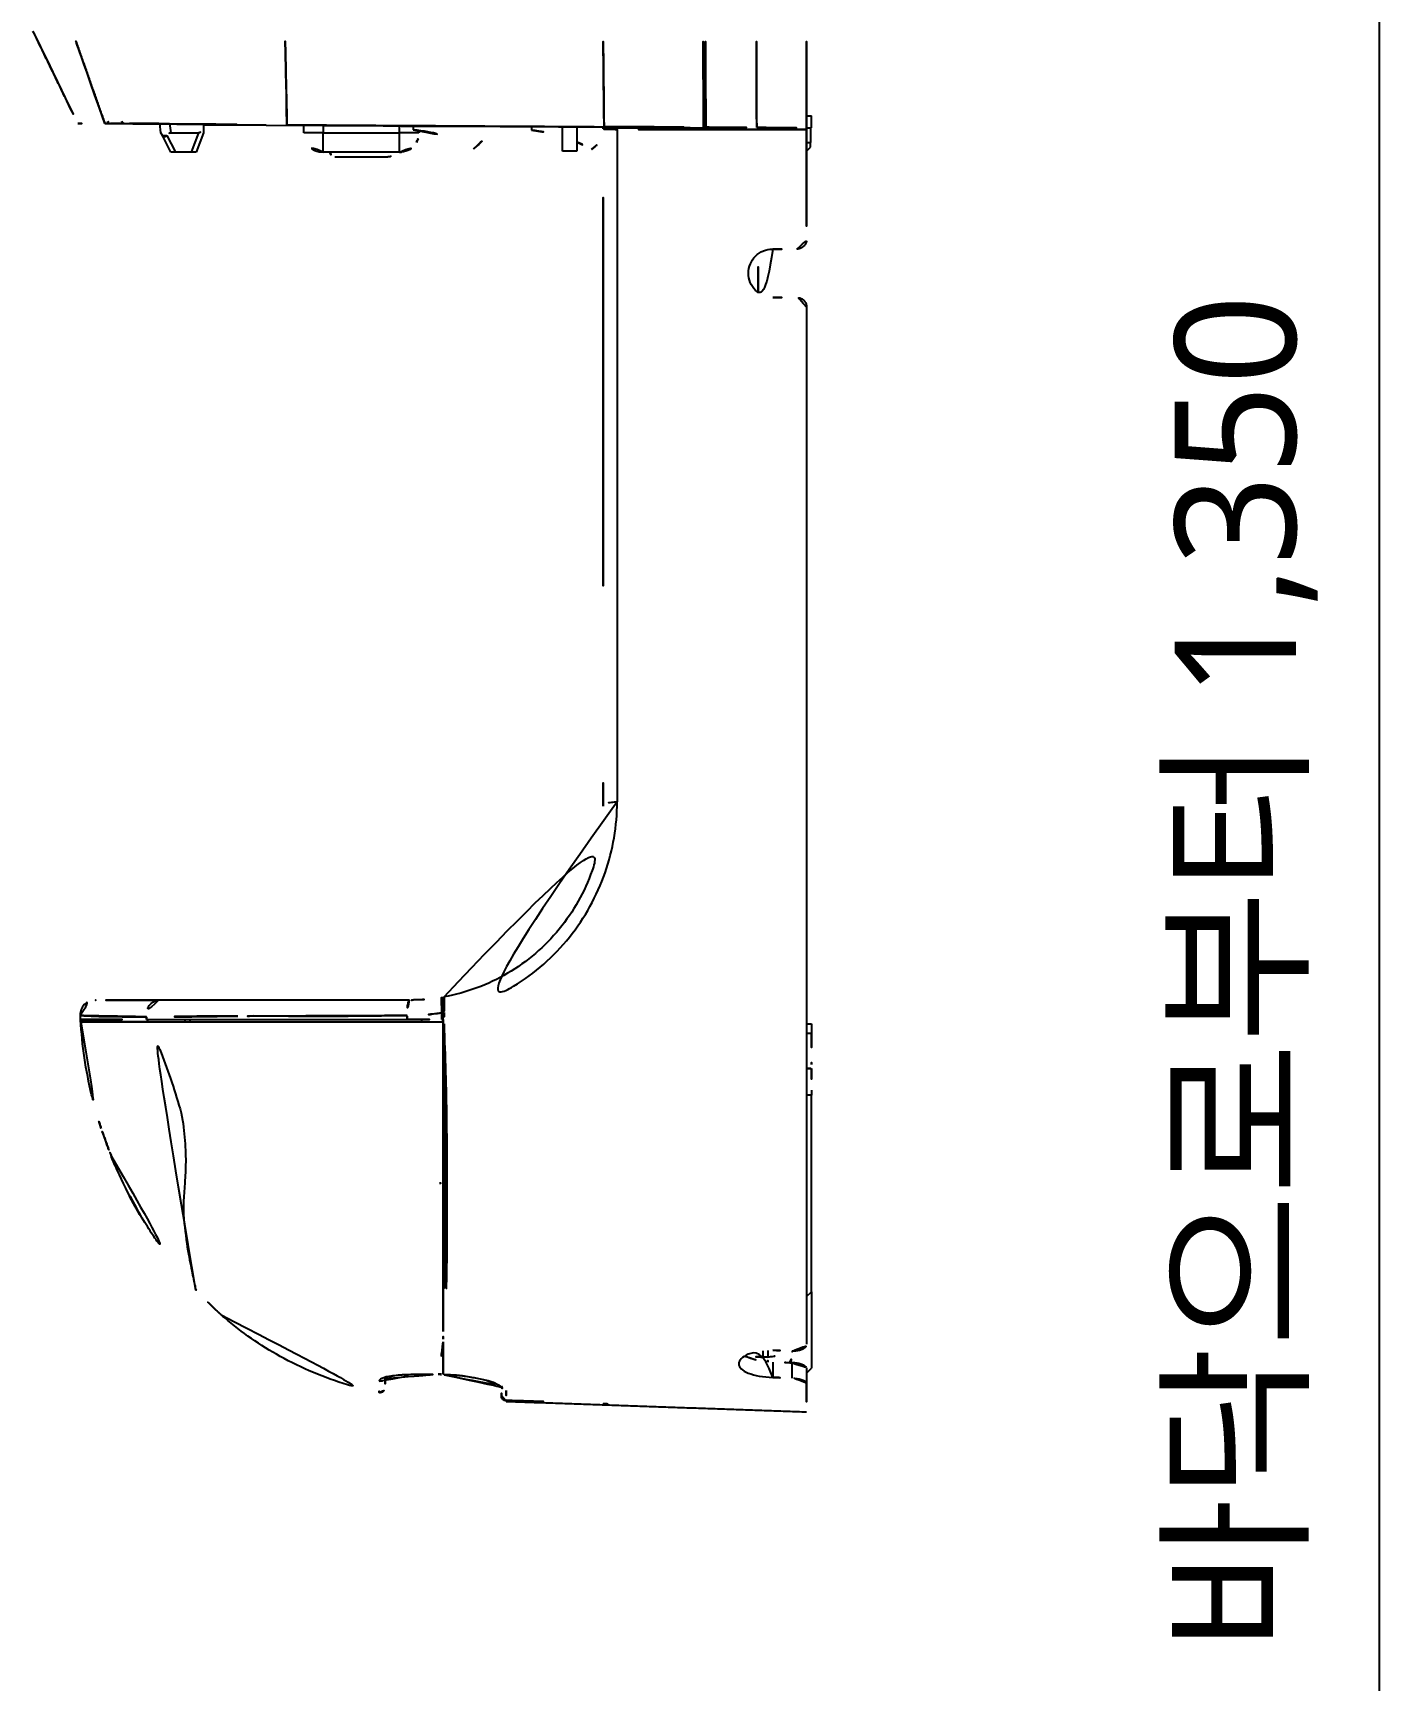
# Model space of a CAD drawing. Extents: x 16296660632 to 16296681399, y -37409619871 to -37409615168.
# Drawn here: x 16296680976 to 16296681064.9, y -37409615485.2 to -37409615376.4 of the extents above; entities that cross this region are included whole.
import ezdxf

# ---------------------------------------------------------------- set-up
doc = ezdxf.new("R2010")
doc.units = 0
doc.header["$LTSCALE"] = 10
doc.header["$MEASUREMENT"] = 0
doc.layers.get('0').update_dxf_attribs({"linetype": 'CONTINUOUS'})
doc.layers.add('1', color=7, linetype='CONTINUOUS')
doc.styles.add('Daelim Dimension', font='')
doc.styles.get('Daelim Dimension').set_extended_font_data('NanumGothic')

msp = doc.modelspace()

# ---------------------------------------------------------------- linework, layer by layer
at = {"color": 5}
msp.add_line((16296681064.949881, -37409615335.28524), (16296681064.949881, -37409615493.88694), dxfattribs=at)
at = {"layer": '1', "color": 7, "linetype": 'Continuous'}
for p, q in [((16296680981.86948, -37409615382.357239), (16296680981.155411, -37409615382.357239)), ((16296680984.49754, -37409615382.977081), (16296680984.41263, -37409615382.357239)), ((16296680984.53322, -37409615382.357239), (16296680985.058611, -37409615382.357239)), ((16296680985.058611, -37409615382.357239), (16296680985.141899, -37409615382.96524)), ((16296680987.29941, -37409615382.453239), (16296680987.29941, -37409615382.736877)), ((16296680991.299379, -37409615382.453239), (16296680987.29941, -37409615382.453239)), ((16296680987.29941, -37409615382.736877), (16296680987.29941, -37409615382.96524)), ((16296680991.4401, -37409615382.456482), (16296680991.29941, -37409615382.45562)), ((16296680991.4401, -37409615382.456482), (16296681022.339411, -37409615382.645241)), ((16296680993.92341, -37409615382.96524), (16296680993.92341, -37409615382.471657)), ((16296680995.203409, -37409615382.479477), (16296680995.203409, -37409615382.96524)), ((16296681000.259411, -37409615382.96524), (16296681000.259411, -37409615382.510353)), ((16296681000.37141, -37409615382.54924), (16296681000.37141, -37409615382.51104)), ((16296681006.624161, -37409615382.54924), (16296681000.37141, -37409615382.54924)), ((16296681001.151699, -37409615382.54924), (16296681001.151699, -37409615382.764214)), ((16296681001.53941, -37409615382.810783), (16296681001.53941, -37409615382.96524)), ((16296681008.959709, -37409615382.581238), (16296681008.959709, -37409615382.796211)), ((16296681011.01141, -37409615382.581238), (16296681011.862579, -37409615382.581238)), ((16296681011.01141, -37409615384.181236), (16296681011.01141, -37409615382.581238)), ((16296681011.971411, -37409615382.581909), (16296681011.971411, -37409615384.181236)), ((16296681021.37941, -37409615382.645241), (16296681021.37941, -37409615382.639359)), ((16296681021.53941, -37409615382.640343), (16296681021.53941, -37409615382.645241)), ((16296681022.339411, -37409615382.645241), (16296681022.339411, -37409615382.615883)), ((16296681022.339411, -37409615382.645241), (16296681022.339411, -37409615382.615913)), ((16296681027.13941, -37409615381.845238), (16296681027.45941, -37409615381.845238)), ((16296681027.13941, -37409615382.645241), (16296681027.395411, -37409615382.645241)), ((16296681027.395411, -37409615382.645241), (16296681027.395411, -37409615383.60524)), ((16296681027.395411, -37409615382.645241), (16296681027.45941, -37409615382.645241)), ((16296681027.45941, -37409615382.645241), (16296681027.45941, -37409615381.845238)), ((16296680984.58814, -37409615383.152832), (16296680984.49754, -37409615382.977081)), ((16296680985.15126, -37409615384.245239), (16296680984.58814, -37409615383.152832)), ((16296680984.88249, -37409615383.137787), (16296680985.45336, -37409615384.245239)), ((16296680985.141899, -37409615382.96524), (16296680986.999781, -37409615382.96524)), ((16296680986.519779, -37409615384.245239), (16296680986.999781, -37409615382.96524)), ((16296680987.29941, -37409615382.96524), (16296680986.81941, -37409615384.245239)), ((16296680995.203409, -37409615382.96524), (16296680993.92341, -37409615382.96524)), ((16296680995.203409, -37409615384.245239), (16296680995.203409, -37409615382.96524)), ((16296680995.203409, -37409615382.96524), (16296681000.259411, -37409615382.96524)), ((16296681001.53941, -37409615382.96524), (16296681000.259411, -37409615382.96524)), ((16296681000.259411, -37409615384.245239), (16296681000.259411, -37409615382.96524)), ((16296681027.13933, -37409615384.18132), (16296681027.395411, -37409615383.92524)), ((16296681027.13941, -37409615383.60524), (16296681027.395411, -37409615383.60524)), ((16296681027.395411, -37409615383.92524), (16296681027.395411, -37409615383.60524)), ((16296680985.45336, -37409615384.245239), (16296680985.15126, -37409615384.245239)), ((16296680986.519779, -37409615384.245239), (16296680985.45336, -37409615384.245239)), ((16296680986.81941, -37409615384.245239), (16296680986.519779, -37409615384.245239)), ((16296681000.259411, -37409615384.245239), (16296680995.203409, -37409615384.245239)), ((16296680995.97184, -37409615384.565239), (16296680999.49098, -37409615384.565239)), ((16296681011.971411, -37409615384.181236), (16296681011.01141, -37409615384.181236)), ((16296680980.14262, -37409615440.245239), (16296680980.140699, -37409615440.245239)), ((16296680979.17098, -37409615441.176567), (16296680979.17098, -37409615441.609131)), ((16296680979.70948, -37409615441.525238), (16296680979.70948, -37409615441.685226)), ((16296680980.205481, -37409615441.525238), (16296680980.205481, -37409615441.685242)), ((16296680980.205931, -37409615441.685242), (16296680980.205931, -37409615441.525253)), ((16296680981.188061, -37409615441.685226), (16296680981.188061, -37409615441.525238)), ((16296680981.283621, -37409615441.685226), (16296680981.283621, -37409615441.525253)), ((16296680986.0847, -37409615441.685226), (16296680986.0847, -37409615441.525253)), ((16296680986.420059, -37409615441.685226), (16296680986.420059, -37409615441.525253)), ((16296681001.72241, -37409615441.685226), (16296681001.72241, -37409615441.52523)), ((16296681003.04018, -37409615441.525238), (16296681003.04018, -37409615441.090599)), ((16296681003.10741, -37409615441.525238), (16296681003.04018, -37409615441.525238)), ((16296681003.10741, -37409615441.090599), (16296681003.10741, -37409615441.525238)), ((16296681027.13941, -37409615441.824577), (16296681027.45941, -37409615441.824577)), ((16296681027.45941, -37409615442.464592), (16296681027.13941, -37409615442.464592)), ((16296681027.45941, -37409615441.824577), (16296681027.45941, -37409615442.464592)), ((16296681027.45941, -37409615446.526627), (16296681027.13937, -37409615446.526627)), ((16296681027.45941, -37409615446.20092), (16296681027.45941, -37409615446.526642)), ((16296681027.45941, -37409615459.514977), (16296681027.45941, -37409615446.526627)), ((16296680981.234831, -37409615450.588028), (16296680981.234909, -37409615450.587959)), ((16296681027.13941, -37409615459.822723), (16296681027.45941, -37409615459.514977)), ((16296681027.45941, -37409615459.514862), (16296681027.45941, -37409615464.565239)), ((16296681024.579411, -37409615463.387657), (16296681024.579411, -37409615463.824921)), ((16296681024.259411, -37409615463.420036), (16296681024.259411, -37409615463.824921)), ((16296681024.579411, -37409615463.824921), (16296681024.259411, -37409615463.824921)), ((16296681024.89941, -37409615464.160004), (16296681024.89941, -37409615465.171127)), ((16296681026.179411, -37409615465.218117), (16296681026.179411, -37409615464.207123)), ((16296681027.13941, -37409615464.547417), (16296681027.13941, -37409615465.550034)), ((16296681027.13941, -37409615464.885239), (16296681027.45941, -37409615464.565239)), ((16296681013.699409, -37409615466.934937), (16296681013.699409, -37409615466.907768))]:
    msp.add_line(p, q, dxfattribs=at)
for centre, radius, start, end in [((16296680981.155411, -37409615382.197243), 0.16, 180, 270), ((16296681002.43195, -37409615380.492844), 4.449988, 307.30248708, 332.47645727), ((16296681000.259411, -37409615382.96524), 1.28, 270, 0), ((16296681000.259411, -37409615382.96524), 1.28, 330.00001492, 0), ((16296681010.23995, -37409615380.524834), 4.449988, 307.30248708, 322.30452925), ((16296680995.97184, -37409615384.245239), 0.32, 180, 270), ((16296680999.49098, -37409615384.245239), 0.32, 270, 0), ((16296681003.043409, -37409615440.129311), 0.064, 0, 99.59401299), ((16296681024.579411, -37409615463.553703), 1.6, 335.61843303, 0)]:
    msp.add_arc(centre, radius, start, end, dxfattribs=at)
at = {"layer": '1', "color": 7, "linetype": 'Continuous', "extrusion": (0, 0, -1)}
for centre, start, end in [((-16296681000.14316, -37409615392.795982), 95.74093169, 119.63592719), ((-16296681007.951151, -37409615392.82798), 95.74093169, 107.66987272), ((-16296681007.951151, -37409615392.82798), 113.49954609, 119.63592719)]:
    msp.add_arc(centre, 10.082339, start, end, dxfattribs=at)
at = {"layer": '1', "color": 7, "linetype": 'Continuous', "extrusion": (1.22461e-16, 0, -1)}
for centre, radius, start, end in [((-16296681013.763411, -37409615382.709244, 0.000002), 0.064, 0, 90), ((-16296680995.203409, -37409615382.96524, 0.000002), 1.28, 270, 0), ((-16296680980.129829, -37409615441.205238, 0.000002), 0.96, 357.22355882, 90), ((-16296681003.203409, -37409615440.101227, 0.000002), 0.064, 0, 79.68246618)]:
    msp.add_arc(centre, radius, start, end, dxfattribs=at)
at = {"layer": '1', "color": 7, "linetype": 'Continuous'}
for centre, major_axis, ratio, start_param, end_param in [((16296680982.077169, -37409615382.194366), (0.000203, 0.16), 0.9745646932, 1.5899803264, 3.1428938739), ((16296680987.29941, -37409615382.053879), (0.339153, 0.904408), 0.3312945782, 3.2651948063, 3.9887918932), ((16296681014.628139, -37409615382.709244), (0, 0.064), 0.0397929356, 0, 2.0720617578), ((16296680985.37569, -37409615384.671913), (-0.271441, 1.703702), 0.37041768, -0.0589481145, 0.3946182656), ((16296681014.65941, -37409615427.445236), (-0.96, 0), 0.2989356122, -1.535838053, 0), ((16296680984.39793, -37409615441.205238), (0, 0.96), 0.8972601803, 0.0690040494, 1.7289534472), ((16296681000.89941, -37409615441.205238), (0, 0.96), 0.1416319116, 0.0049874517, 1.6438602532), ((16296681003.203409, -37409615441.059647), (0.064, 0), 0.0603325536, 3.1415926536, 4.6774817146), ((16296681024.579411, -37409615462.290367), (1.6, 0), 0.9590983806, 4.7123889804, 5.4600144333), ((16296681024.579411, -37409615463.553703), (-1.6, 0), 0.99026452, 2.7177967301, 3.1415926536), ((16296680998.97941, -37409615465.115509), (-0.32, 0), 0.9847993184, 1.3696008359, 2.9152755921), ((16296681003.203409, -37409615464.922447), (-0.045255, 0.045255), 1, 0.7853981634, 2.3085923636), ((16296681003.203409, -37409615464.91346), (0.064, 0), 0.9648615206, 3.1415926536, 4.677482197), ((16296680998.97941, -37409615465.861893), (-0.32, 0), 0.9999996684, 1.3588258148, 3.1403404871), ((16296681007.29941, -37409615465.720047), (-0.32, 0), 0.9861841087, 0.0640750245, 1.535880901)]:
    msp.add_ellipse(centre, major_axis=major_axis, ratio=ratio, start_param=start_param, end_param=end_param, dxfattribs=at)
for points, degree in [([(16296680976.041109, -37409615376.245239), (16296680979.02017, -37409615382.398819)], 1), ([(16296680980.79265, -37409615382.362106), (16296680978.640909, -37409615376.245239)], 1), ([(16296680992.819521, -37409615382.435593), (16296680992.6901, -37409615376.245239)], 1), ([(16296681013.762131, -37409615382.563522), (16296681013.699409, -37409615376.245239)], 1), ([(16296681020.33601, -37409615382.603683), (16296681020.303909, -37409615376.245239)], 1), ([(16296681020.482731, -37409615382.604584), (16296681020.451321, -37409615376.245239)], 1), ([(16296681023.84289, -37409615382.625099), (16296681023.82728, -37409615376.245239)], 1), ([(16296681027.13941, -37409615382.645241), (16296681027.13941, -37409615376.245239)], 1), ([(16296680978.997351, -37409615382.351151), (16296680978.99465, -37409615382.351143), (16296680979.600321, -37409615382.354843), (16296680980.79265, -37409615382.362106)], 3), ([(16296680982.07728, -37409615382.357239), (16296680982.005831, -37409615382.357239), (16296680981.93656, -37409615382.357239), (16296680981.86948, -37409615382.357239)], 3), ([(16296680992.819521, -37409615382.435593), (16296680999.778601, -37409615382.478104), (16296681006.765459, -37409615382.520767), (16296681013.762131, -37409615382.563522)], 3), ([(16296681014.628139, -37409615382.645241), (16296681018.79859, -37409615382.645241), (16296681022.969009, -37409615382.645241), (16296681027.13941, -37409615382.645241)], 3), ([(16296681000.259411, -37409615384.245239), (16296681000.386641, -37409615384.245239), (16296681000.450211, -37409615384.231003), (16296681000.451639, -37409615384.230637)], 3), ([(16296681024.89941, -37409615390.645241), (16296681025.432739, -37409615390.645241), (16296681025.96607, -37409615390.645241), (16296681026.499411, -37409615390.645241)], 3), ([(16296681024.89941, -37409615393.845238), (16296681025.432739, -37409615393.845238), (16296681025.96607, -37409615393.845238), (16296681026.499411, -37409615393.845238)], 3), ([(16296681013.699409, -37409615406.200172), (16296681013.699409, -37409615412.057068), (16296681013.699409, -37409615417.775047), (16296681013.699409, -37409615423.442307)], 3), ([(16296681013.699409, -37409615427.445236), (16296681013.699409, -37409615426.107559), (16296681013.699409, -37409615424.775612), (16296681013.699409, -37409615423.442307)], 3), ([(16296680980.176689, -37409615440.245239), (16296680980.166161, -37409615440.245239), (16296680980.15822, -37409615440.245239), (16296680980.15266, -37409615440.245239)], 3), ([(16296680980.190121, -37409615440.245239), (16296680980.161461, -37409615440.245239)], 1), ([(16296680980.17664, -37409615440.245239), (16296680980.18507, -37409615440.245239), (16296680980.19459, -37409615440.245239), (16296680980.20528, -37409615440.245239)], 3), ([(16296680984.226681, -37409615440.24752), (16296680984.263651, -37409615440.24752), (16296680984.30094, -37409615440.24752), (16296680984.338539, -37409615440.24752)], 3), ([(16296681000.898769, -37409615440.245247), (16296681000.89916, -37409615440.245247), (16296681000.89954, -37409615440.245247), (16296681000.899929, -37409615440.245247)], 3), ([(16296681000.89996, -37409615440.245247), (16296681000.899549, -37409615440.245247), (16296681000.899139, -37409615440.245247), (16296681000.898729, -37409615440.245247)], 3), ([(16296681001.169161, -37409615440.242393), (16296681001.791309, -37409615440.229279), (16296681002.412519, -37409615440.171043), (16296681003.03274, -37409615440.066208)], 3), ([(16296680983.547319, -37409615441.525238), (16296680983.547319, -37409615441.356438)], 1), ([(16296680989.583269, -37409615441.30468), (16296680987.0611, -37409615441.317337), (16296680984.98798, -37409615441.335693), (16296680983.547319, -37409615441.356438)], 3), ([(16296680990.59621, -37409615441.300011), (16296680990.251141, -37409615441.30146), (16296680989.913361, -37409615441.303017), (16296680989.583269, -37409615441.30468)], 3), ([(16296681000.7638, -37409615441.525238), (16296681000.7638, -37409615441.275307)], 1), ([(16296681003.040501, -37409615441.090553), (16296681002.2852, -37409615441.212349), (16296681001.522079, -37409615441.273781), (16296681000.7638, -37409615441.275307)], 3), ([(16296681003.108141, -37409615441.090599), (16296681003.10667, -37409615441.090599), (16296681003.07472, -37409615441.090599), (16296681003.04018, -37409615441.090599)], 3), ([(16296681003.136271, -37409615441.132553), (16296681003.11718, -37409615441.057991), (16296681003.10741, -37409615440.98143), (16296681003.10741, -37409615440.903931)], 3), ([(16296681003.118879, -37409615441.620743), (16296681003.111271, -37409615441.572998), (16296681003.10741, -37409615441.524643), (16296681003.10741, -37409615441.475906)], 3), ([(16296681003.13941, -37409615441.810448), (16296681003.13941, -37409615441.560463), (16296681003.13941, -37409615441.31015), (16296681003.13941, -37409615441.059647)], 3), ([(16296681003.20117, -37409615441.063507), (16296681003.20117, -37409615441.314499), (16296681003.20117, -37409615441.565407), (16296681003.20117, -37409615441.816078)], 3), ([(16296681027.45941, -37409615442.464592), (16296681027.45941, -37409615443.297958), (16296681027.45941, -37409615444.064636), (16296681027.45941, -37409615444.76223)], 3), ([(16296681027.139339, -37409615444.76223), (16296681027.45941, -37409615444.76223)], 1), ([(16296681027.45941, -37409615444.502167), (16296681027.45941, -37409615444.392357), (16296681027.45941, -37409615444.280701), (16296681027.45941, -37409615444.167221)], 3), ([(16296681027.45941, -37409615444.76223), (16296681027.45941, -37409615445.410278), (16296681027.45941, -37409615445.999092), (16296681027.45941, -37409615446.526627)], 3), ([(16296680980.947809, -37409615449.845238), (16296680981.04022, -37409615450.094513), (16296680981.1359, -37409615450.342102), (16296680981.234831, -37409615450.588028)], 3), ([(16296680981.234831, -37409615450.588028), (16296680981.135771, -37409615450.341766), (16296680981.040079, -37409615450.094116), (16296680980.947809, -37409615449.845238)], 3), ([(16296680981.212931, -37409615450.607841), (16296680981.349251, -37409615450.93811), (16296680981.495899, -37409615451.263924)], 2), ([(16296681002.90333, -37409615452.340553), (16296681002.982731, -37409615452.336617), (16296681003.062111, -37409615452.332153), (16296681003.14146, -37409615452.327187)], 3), ([(16296680982.299101, -37409615452.970543), (16296680982.300579, -37409615452.970581), (16296680982.306999, -37409615452.970787), (16296680982.314159, -37409615452.971031)], 3), ([(16296680982.448681, -37409615453.230492), (16296680982.40341, -37409615453.144234), (16296680982.35857, -37409615453.057747), (16296680982.314159, -37409615452.971031)], 3), ([(16296680982.418909, -37409615453.200813), (16296680982.77709, -37409615453.885498), (16296680983.162451, -37409615454.555237), (16296680983.573311, -37409615455.207268)], 3), ([(16296680982.44869, -37409615453.230499), (16296680982.44149, -37409615453.23027), (16296680982.43502, -37409615453.230072), (16296680982.43355, -37409615453.230026)], 3), ([(16296680986.793539, -37409615459.374634), (16296680986.815319, -37409615459.398216), (16296680986.837151, -37409615459.421753), (16296680986.85902, -37409615459.445236)], 3), ([(16296681003.13941, -37409615462.813492), (16296681003.038111, -37409615463.708939), (16296681002.910089, -37409615464.41851), (16296681002.80378, -37409615464.964088)], 3), ([(16296681003.13941, -37409615462.638786), (16296681003.13941, -37409615462.481377), (16296681003.13941, -37409615462.31823), (16296681003.13941, -37409615462.149117)], 3), ([(16296681024.89941, -37409615463.380928), (16296681025.326071, -37409615463.397476), (16296681025.752741, -37409615463.414032), (16296681026.179411, -37409615463.43058)], 3), ([(16296681024.259411, -37409615463.824921), (16296681023.848539, -37409615463.824921), (16296681023.445129, -37409615463.800011), (16296681023.0734, -37409615463.752892)], 3), ([(16296681024.579411, -37409615464.168411), (16296681024.579411, -37409615464.060707), (16296681024.579411, -37409615463.946312), (16296681024.579411, -37409615463.824921)], 3), ([(16296681026.179411, -37409615464.207123), (16296681025.752741, -37409615464.191406), (16296681025.326071, -37409615464.175713), (16296681024.89941, -37409615464.160004)], 3), ([(16296681026.179411, -37409615463.44886), (16296681026.179411, -37409615463.485619), (16296681026.179411, -37409615463.520554), (16296681026.179411, -37409615463.553703)], 3), ([(16296680999.29941, -37409615465.115509), (16296680999.29941, -37409615465.635803), (16296680999.29941, -37409615465.856453), (16296680999.29941, -37409615465.861816)], 3), ([(16296681002.80378, -37409615464.964088), (16296681002.915421, -37409615464.965736), (16296681003.027491, -37409615464.968628), (16296681003.13941, -37409615464.972763)], 3), ([(16296681003.03355, -37409615464.969223), (16296681002.956881, -37409615464.966927), (16296681002.88023, -37409615464.965218), (16296681002.80378, -37409615464.964088)], 3), ([(16296681003.13941, -37409615464.91346), (16296681003.13941, -37409615464.867233), (16296681003.13941, -37409615464.819931), (16296681003.13941, -37409615464.771538)], 3), ([(16296681003.13941, -37409615464.922058), (16296681003.13941, -37409615464.924873), (16296681003.13941, -37409615464.920418), (16296681003.13941, -37409615464.91346)], 3), ([(16296681003.20117, -37409615464.975166), (16296681003.200991, -37409615464.983856), (16296681003.20084, -37409615464.987579), (16296681003.200729, -37409615464.986069)], 3), ([(16296681024.89941, -37409615465.171127), (16296681025.326071, -37409615465.18679), (16296681025.752741, -37409615465.202454), (16296681026.179411, -37409615465.218117)], 3), ([(16296681006.97941, -37409615466.363426), (16296681006.97941, -37409615466.265289), (16296681006.97941, -37409615466.060471), (16296681006.97941, -37409615465.720047)], 3), ([(16296681007.28824, -37409615466.035431), (16296681007.28824, -37409615466.376534), (16296681007.28824, -37409615466.5849), (16296681007.28824, -37409615466.683609)], 3), ([(16296681007.28824, -37409615466.683609), (16296681009.425289, -37409615466.758331), (16296681011.562349, -37409615466.833054), (16296681013.699409, -37409615466.907784)], 3), ([(16296681007.28824, -37409615466.710876), (16296681007.28824, -37409615466.738609), (16296681007.28824, -37409615466.753937), (16296681007.28824, -37409615466.751717)], 3), ([(16296681007.28824, -37409615466.710876), (16296681009.425289, -37409615466.785568), (16296681011.562349, -37409615466.860252), (16296681013.699409, -37409615466.934937)], 3), ([(16296681007.28824, -37409615466.752022), (16296681017.21382, -37409615467.098633), (16296681027.13941, -37409615467.445236)], 2)]:
    msp.add_open_spline(points, degree=degree, dxfattribs=at)
for points, knots in [([(16296680980.79265, -37409615382.362106), (16296680981.127501, -37409615382.364166), (16296680981.649891, -37409615382.367363), (16296680983.07934, -37409615382.376083), (16296680983.98004, -37409615382.381592), (16296680986.081619, -37409615382.394417), (16296680987.30681, -37409615382.401909), (16296680989.92704, -37409615382.417923), (16296680991.36231, -37409615382.426682), (16296680992.819521, -37409615382.435593)], [0, 0, 0, 0, 0.25, 0.25, 0.5, 0.5, 0.75, 0.75, 1, 1, 1, 1]), ([(16296680984.35537, -37409615382.357239), (16296680984.143641, -37409615382.357239), (16296680983.94216, -37409615382.357239), (16296680983.49608, -37409615382.357239), (16296680983.260839, -37409615382.357239), (16296680982.839279, -37409615382.357239), (16296680982.65197, -37409615382.357239), (16296680982.32733, -37409615382.357239), (16296680982.189619, -37409615382.357239), (16296680982.07728, -37409615382.357239)], [0, 0, 0, 0, 0.1950562486, 0.1950562486, 0.4633985023, 0.4633985023, 0.7317025746, 0.7317025746, 1, 1, 1, 1]), ([(16296681014.62591, -37409615382.73999), (16296681014.607941, -37409615382.739967), (16296681014.589979, -37409615382.739929), (16296681014.46298, -37409615382.73954), (16296681014.35437, -37409615382.738548), (16296681014.145981, -37409615382.735352), (16296681014.04541, -37409615382.732933), (16296681013.87812, -37409615382.727203), (16296681013.81061, -37409615382.723747), (16296681013.72213, -37409615382.716637), (16296681013.699409, -37409615382.712883), (16296681013.699409, -37409615382.709244)], [0, 0, 0, 0, 0.0340931606, 0.0340931606, 0.2457326329, 0.2457326329, 0.487476278, 0.487476278, 0.744507616, 0.744507616, 1, 1, 1, 1]), ([(16296681013.762131, -37409615382.563522), (16296681014.31254, -37409615382.566879), (16296681014.862961, -37409615382.570236), (16296681015.963791, -37409615382.576973), (16296681016.5142, -37409615382.58033), (16296681017.61503, -37409615382.587059), (16296681018.16544, -37409615382.590424), (16296681019.255911, -37409615382.597076), (16296681019.795959, -37409615382.60038), (16296681020.33601, -37409615382.603683)], [0, 0, 0, 0, 0.251182323, 0.251182323, 0.5023646461, 0.5023646461, 0.7535469691, 0.7535469691, 1, 1, 1, 1]), ([(16296681013.762671, -37409615382.645241), (16296681013.764139, -37409615382.645241), (16296681013.78458, -37409615382.645241), (16296681013.86713, -37409615382.645241), (16296681013.930019, -37409615382.645241), (16296681014.08613, -37409615382.645241), (16296681014.17992, -37409615382.645241), (16296681014.374531, -37409615382.645241), (16296681014.47596, -37409615382.645241), (16296681014.59461, -37409615382.645241), (16296681014.61137, -37409615382.645241), (16296681014.628139, -37409615382.645241)], [0, 0, 0, 0, 0.2568816258, 0.2568816258, 0.5146713912, 0.5146713912, 0.7559361753, 0.7559361753, 0.9661896117, 0.9661896117, 1, 1, 1, 1]), ([(16296681014.62591, -37409615382.73999), (16296681014.625931, -37409615384.427277), (16296681014.6259, -37409615386.219017), (16296681014.62591, -37409615389.951569), (16296681014.6259, -37409615391.858841), (16296681014.62591, -37409615397.542778), (16296681014.625891, -37409615401.362694), (16296681014.6259, -37409615408.885033), (16296681014.6259, -37409615412.595589), (16296681014.6259, -37409615418.088043), (16296681014.6259, -37409615419.907379), (16296681014.6259, -37409615423.5345), (16296681014.62587, -37409615425.340279), (16296681014.625851, -37409615427.158432)], [0, 0, 0, 0, 0.125, 0.125, 0.25, 0.25, 0.5, 0.5, 0.75, 0.75, 0.875, 0.875, 1, 1, 1, 1]), ([(16296681027.13941, -37409615382.740723), (16296681027.096781, -37409615382.740723), (16296681027.05414, -37409615382.740723), (16296681026.840981, -37409615382.740707), (16296681026.67045, -37409615382.740692), (16296681025.817801, -37409615382.740646), (16296681025.135679, -37409615382.740601), (16296681021.72508, -37409615382.740402), (16296681018.99659, -37409615382.740242), (16296681015.72069, -37409615382.740051), (16296681015.1733, -37409615382.740021), (16296681014.62591, -37409615382.73999)], [0, 0, 0, 0, 0.0102208038, 0.0102208038, 0.0511040191, 0.0511040191, 0.2146368804, 0.2146368804, 0.8687683311, 0.8687683311, 1, 1, 1, 1]), ([(16296681020.33601, -37409615382.603683), (16296681020.348301, -37409615382.603752), (16296681020.36058, -37409615382.603828), (16296681020.385151, -37409615382.603973), (16296681020.39744, -37409615382.60405), (16296681020.42201, -37409615382.604202), (16296681020.43429, -37409615382.604279), (16296681020.45863, -37409615382.604424), (16296681020.47068, -37409615382.6045), (16296681020.482731, -37409615382.604584)], [0, 0, 0, 0, 0.2511904085, 0.2511904085, 0.502380817, 0.502380817, 0.7535712255, 0.7535712255, 1, 1, 1, 1]), ([(16296681020.482731, -37409615382.604584), (16296681020.76409, -37409615382.606293), (16296681021.045429, -37409615382.608009), (16296681021.608141, -37409615382.61145), (16296681021.88949, -37409615382.613167), (16296681022.45219, -37409615382.616608), (16296681022.73354, -37409615382.618317), (16296681023.29089, -37409615382.621727), (16296681023.566891, -37409615382.623413), (16296681023.84289, -37409615382.625099)], [0, 0, 0, 0, 0.2511943435, 0.2511943435, 0.5023886871, 0.5023886871, 0.7535830306, 0.7535830306, 1, 1, 1, 1]), ([(16296681023.84289, -37409615382.625099), (16296681024.118919, -37409615382.626793), (16296681024.394951, -37409615382.628471), (16296681024.94701, -37409615382.631844), (16296681025.22304, -37409615382.63353), (16296681025.775101, -37409615382.636902), (16296681026.05113, -37409615382.638588), (16296681026.59791, -37409615382.64193), (16296681026.86866, -37409615382.643593), (16296681027.13941, -37409615382.645241)], [0, 0, 0, 0, 0.2512018131, 0.2512018131, 0.5024036262, 0.5024036262, 0.7536054392, 0.7536054392, 1, 1, 1, 1]), ([(16296681027.13941, -37409615382.645287), (16296681027.13941, -37409615382.646759), (16296681027.13941, -37409615382.648232), (16296681027.13941, -37409615382.651176), (16296681027.13941, -37409615382.6548), (16296681027.13941, -37409615382.663757), (16296681027.13941, -37409615382.669273), (16296681027.13941, -37409615382.681427), (16296681027.13941, -37409615382.688248), (16296681027.13941, -37409615382.702217), (16296681027.13941, -37409615382.709579), (16296681027.13941, -37409615382.723793), (16296681027.13941, -37409615382.730858), (16296681027.13941, -37409615382.736801), (16296681027.13941, -37409615382.738274), (16296681027.13941, -37409615382.739754), (16296681027.13941, -37409615382.741211)], [0, 0, 0, 0, 0.1620177304, 0.1620177304, 0.3240391209, 0.3240391209, 0.4860022376, 0.4860022376, 0.6478401564, 0.6478401564, 0.809560254, 0.809560254, 0.9712215458, 0.9712215458, 0.9712215458, 1, 1, 1, 1]), ([(16296681027.13941, -37409615382.740723), (16296681027.13941, -37409615383.691833), (16296681027.13941, -37409615384.682114), (16296681027.13941, -37409615386.77832), (16296681027.13941, -37409615387.880287), (16296681027.13941, -37409615389.328453), (16296681027.13941, -37409615389.666512), (16296681027.13941, -37409615390.005234)], [0, 0, 0, 0, 0.4260218303, 0.4260218303, 0.8663199047, 0.8663199047, 1, 1, 1, 1]), ([(16296680984.58814, -37409615383.152832), (16296680984.600611, -37409615383.17701), (16296680984.615311, -37409615383.198387), (16296680984.649549, -37409615383.230843), (16296680984.66971, -37409615383.242218), (16296680984.71093, -37409615383.251068), (16296680984.73222, -37409615383.25013), (16296680984.773069, -37409615383.23848), (16296680984.793159, -37409615383.228394), (16296680984.83086, -37409615383.200951), (16296680984.848881, -37409615383.183197), (16296680984.870899, -37409615383.155029), (16296680984.876869, -37409615383.146584), (16296680984.88249, -37409615383.137787)], [0, 0, 0, 0, 0.2046735574, 0.2046735574, 0.4114660138, 0.4114660138, 0.5942685239, 0.5942685239, 0.7626212394, 0.7626212394, 0.9327364569, 0.9327364569, 1, 1, 1, 1]), ([(16296680995.013889, -37409615384.23156), (16296680995.010481, -37409615384.230652), (16296680995.012581, -37409615384.23098), (16296680995.014021, -37409615384.231293), (16296680995.077511, -37409615384.245239), (16296680995.203409, -37409615384.245239)], [0, 0, 0, 0, 0.0006624216, 0.0006624216, 1, 1, 1, 1]), ([(16296681013.699409, -37409615406.200172), (16296681013.699409, -37409615402.294807), (16296681013.699409, -37409615398.288048), (16296681013.699409, -37409615392.328148), (16296681013.699409, -37409615390.335823), (16296681013.699409, -37409615386.398666), (16296681013.699409, -37409615384.500969), (16296681013.699409, -37409615382.709244)], [0, 0, 0, 0, 0.5, 0.5, 0.75, 0.75, 1, 1, 1, 1]), ([(16296681026.499411, -37409615390.645241), (16296681026.570869, -37409615390.645241), (16296681026.643259, -37409615390.632927), (16296681026.77787, -37409615390.585876), (16296681026.841949, -37409615390.550507), (16296681026.953541, -37409615390.461823), (16296681027.002489, -37409615390.407211), (16296681027.078899, -37409615390.286217), (16296681027.10722, -37409615390.218086), (16296681027.133949, -37409615390.101433), (16296681027.13941, -37409615390.053192), (16296681027.13941, -37409615390.005234)], [0, 0, 0, 0, 0.2131903769, 0.2131903769, 0.426304878, 0.426304878, 0.640561405, 0.640561405, 0.8566321184, 0.8566321184, 1, 1, 1, 1]), ([(16296681024.89941, -37409615390.645241), (16296681024.47592, -37409615390.645241), (16296681024.063181, -37409615390.819061), (16296681023.474211, -37409615391.407356), (16296681023.300739, -37409615391.823189), (16296681023.29809, -37409615392.657097), (16296681023.4669, -37409615393.074043), (16296681024.06381, -37409615393.673798), (16296681024.47595, -37409615393.845238), (16296681024.89941, -37409615393.845238)], [0, 0, 0, 0, 0.25, 0.25, 0.5, 0.5, 0.75, 0.75, 1, 1, 1, 1]), ([(16296681023.93944, -37409615393.499641), (16296681023.93944, -37409615393.042557), (16296681023.93944, -37409615392.200577), (16296681023.93944, -37409615391.358612), (16296681023.93944, -37409615390.973717)], [0, 0, 0, 0, 0.542871043, 1, 1, 1, 1]), ([(16296681027.13941, -37409615394.485237), (16296681027.13941, -37409615394.413628), (16296681027.12705, -37409615394.341026), (16296681027.079651, -37409615394.205872), (16296681027.043961, -37409615394.141441), (16296681026.95451, -37409615394.029587), (16296681026.899521, -37409615393.980621), (16296681026.778139, -37409615393.904694), (16296681026.710079, -37409615393.876694), (16296681026.594191, -37409615393.850533), (16296681026.54665, -37409615393.845238), (16296681026.499411, -37409615393.845238)], [0, 0, 0, 0, 0.2148697185, 0.2148697185, 0.4297435422, 0.4297435422, 0.6445575666, 0.6445575666, 0.8593226514, 0.8593226514, 1, 1, 1, 1]), ([(16296681027.13941, -37409615394.485237), (16296681027.13941, -37409615394.897728), (16296681027.13941, -37409615395.310387), (16296681027.13941, -37409615400.231354), (16296681027.13941, -37409615404.72757), (16296681027.13941, -37409615411.345291), (16296681027.13941, -37409615413.526894), (16296681027.13941, -37409615417.847427), (16296681027.13941, -37409615419.991127), (16296681027.13941, -37409615426.445099), (16296681027.13941, -37409615430.782913), (16296681027.13941, -37409615436.328323), (16296681027.13941, -37409615437.44355), (16296681027.13941, -37409615439.688263), (16296681027.13941, -37409615440.817963), (16296681027.13941, -37409615444.194847), (16296681027.13941, -37409615446.430023), (16296681027.13941, -37409615450.688797), (16296681027.13941, -37409615452.708473), (16296681027.13941, -37409615456.40374), (16296681027.13941, -37409615458.080353), (16296681027.13941, -37409615460.870117), (16296681027.13941, -37409615462.016327), (16296681027.13941, -37409615462.98468)], [0, 0, 0, 0, 0.0164728012, 0.0164728012, 0.1964670936, 0.1964670936, 0.2864642399, 0.2864642399, 0.3764613861, 0.3764613861, 0.5564556785, 0.5564556785, 0.6014542516, 0.6014542516, 0.6464528247, 0.6464528247, 0.7364499709, 0.7364499709, 0.8264471171, 0.8264471171, 0.9164442633, 0.9164442633, 1, 1, 1, 1]), ([(16296681014.625851, -37409615427.158432), (16296681014.625839, -37409615428.742104), (16296681014.3582, -37409615430.322304), (16296681013.561119, -37409615432.602524), (16296681013.22575, -37409615433.352982), (16296681012.44031, -37409615434.773132), (16296681011.988171, -37409615435.450432), (16296681010.445061, -37409615437.37764), (16296681009.20503, -37409615438.47702), (16296681006.374109, -37409615440.187401), (16296681004.83416, -37409615440.771858), (16296681003.20117, -37409615441.063507)], [0, 0, 0, 0, 0.25, 0.25, 0.375, 0.375, 0.5, 0.5, 0.75, 0.75, 1, 1, 1, 1]), ([(16296681003.19194, -37409615440.038261), (16296681004.67997, -37409615439.767372), (16296681006.092369, -37409615439.241524), (16296681008.694321, -37409615437.709663), (16296681009.845461, -37409615436.722397), (16296681011.27434, -37409615434.9795), (16296681011.69277, -37409615434.36557), (16296681012.41844, -37409615433.075493), (16296681012.72757, -37409615432.392113), (16296681013.45849, -37409615430.31881), (16296681013.699409, -37409615428.882477), (16296681013.699409, -37409615427.445236)], [0, 0, 0, 0, 0.25, 0.25, 0.5, 0.5, 0.625, 0.625, 0.75, 0.75, 1, 1, 1, 1]), ([(16296680984.338539, -37409615440.24752), (16296680983.626829, -37409615440.247543), (16296680983.029711, -37409615440.246727), (16296680982.011009, -37409615440.246147), (16296680981.594521, -37409615440.245934), (16296680980.594509, -37409615440.245422), (16296680980.28903, -37409615440.245239), (16296680980.176689, -37409615440.245239)], [0, 0, 0, 0, 0.25, 0.25, 0.5, 0.5, 1, 1, 1, 1]), ([(16296681000.898729, -37409615440.245247), (16296680999.120541, -37409615440.245407), (16296680997.3783, -37409615440.247627), (16296680994.108419, -37409615440.247414), (16296680992.532499, -37409615440.247833), (16296680989.672171, -37409615440.248543), (16296680988.371229, -37409615440.248337), (16296680986.090389, -37409615440.247902), (16296680985.1283, -37409615440.247498), (16296680984.338539, -37409615440.24752)], [0, 0, 0, 0, 0.25, 0.25, 0.5, 0.5, 0.75, 0.75, 1, 1, 1, 1]), ([(16296681001.169161, -37409615440.242393), (16296681001.149759, -37409615440.242813), (16296681001.13036, -37409615440.243172), (16296681001.0406, -37409615440.244652), (16296681000.970261, -37409615440.245239), (16296681000.89996, -37409615440.245247)], [0, 0, 0, 0, 0.2161136066, 0.2161136066, 1, 1, 1, 1]), ([(16296681003.040819, -37409615441.0905), (16296681003.039709, -37409615440.981461), (16296681003.038601, -37409615440.869766), (16296681003.036591, -37409615440.659447), (16296681003.03565, -37409615440.557922), (16296681003.0341, -37409615440.38018), (16296681003.033461, -37409615440.3013), (16296681003.0326, -37409615440.17733), (16296681003.03237, -37409615440.130096), (16296681003.032339, -37409615440.09005), (16296681003.03237, -37409615440.081467), (16296681003.032431, -37409615440.075623), (16296681003.032499, -37409615440.069382), (16296681003.0326, -37409615440.066231)], [0, 0, 0, 0, 0.210446106, 0.210446106, 0.4210982201, 0.4210982201, 0.6301069906, 0.6301069906, 0.8363501, 0.8363501, 0.9154801296, 0.9154801296, 1, 1, 1, 1]), ([(16296681003.10741, -37409615440.128578), (16296681003.10741, -37409615440.130051), (16296681003.10741, -37409615440.140388), (16296681003.10741, -37409615440.188881), (16296681003.10741, -37409615440.233017), (16296681003.10741, -37409615440.348862), (16296681003.10741, -37409615440.422592), (16296681003.10741, -37409615440.58873), (16296681003.10741, -37409615440.68364), (16296681003.10741, -37409615440.881508), (16296681003.10741, -37409615440.987373), (16296681003.10741, -37409615441.090591)], [0, 0, 0, 0, 0.1637271452, 0.1637271452, 0.3691188386, 0.3691188386, 0.5773461323, 0.5773461323, 0.7873250048, 0.7873250048, 1, 1, 1, 1]), ([(16296681003.13941, -37409615441.059647), (16296681003.13941, -37409615440.994942), (16296681003.13941, -37409615440.929459), (16296681003.13941, -37409615440.865372), (16296681003.13941, -37409615440.765556), (16296681003.13941, -37409615440.666962), (16296681003.13941, -37409615440.488243), (16296681003.13941, -37409615440.405693), (16296681003.13941, -37409615440.322227), (16296681003.13941, -37409615440.307999), (16296681003.13941, -37409615440.232819), (16296681003.13941, -37409615440.183601), (16296681003.13941, -37409615440.118248), (16296681003.13941, -37409615440.099747), (16296681003.13941, -37409615440.101959)], [0, 0, 0, 0, 0.1325209075, 0.1325209075, 0.1325209075, 0.340627185, 0.340627185, 0.5488990401, 0.5488990401, 0.5931960125, 0.5931960125, 0.7965878004, 0.7965878004, 1, 1, 1, 1]), ([(16296681003.19256, -37409615440.038147), (16296681003.190639, -37409615440.037842), (16296681003.1915, -37409615440.05658), (16296681003.19175, -37409615440.126549), (16296681003.19211, -37409615440.179207), (16296681003.192789, -37409615440.259644), (16296681003.192921, -37409615440.274857), (16296681003.19372, -37409615440.364128), (16296681003.19458, -37409615440.452408), (16296681003.19655, -37409615440.643547), (16296681003.19768, -37409615440.748993), (16296681003.19886, -37409615440.855751), (16296681003.19932, -37409615440.8983), (16296681003.1998, -37409615440.941368), (16296681003.200581, -37409615441.010773), (16296681003.20088, -37409615441.037193), (16296681003.20117, -37409615441.063507)], [0, 0, 0, 0, 0.2036360875, 0.2036360875, 0.4072247746, 0.4072247746, 0.4515532593, 0.4515532593, 0.6598859756, 0.6598859756, 0.8679225567, 0.8679225567, 0.8679225567, 0.9498626177, 0.9498626177, 1, 1, 1, 1]), ([(16296680979.16906, -37409615441.525238), (16296680979.17054, -37409615441.525238), (16296680979.17201, -37409615441.525238), (16296680979.173479, -37409615441.525238), (16296680979.44302, -37409615441.525238), (16296680980.45174, -37409615441.525238), (16296680980.89451, -37409615441.525238), (16296680982.030581, -37409615441.525238), (16296680982.725679, -37409615441.525238), (16296680983.547319, -37409615441.525238)], [0, 0, 0, 0, 0.0000036147, 0.0000036147, 0.5000018074, 0.5000018074, 0.7500009037, 0.7500009037, 1, 1, 1, 1]), ([(16296680979.369459, -37409615441.276787), (16296680979.235861, -37409615441.264191), (16296680979.169491, -37409615441.251823), (16296680979.17095, -37409615441.252151), (16296680979.17238, -37409615441.252487)], [0, 0, 0, 0, 0.9992518449, 1, 1, 1, 1]), ([(16296680979.18763, -37409615441.558899), (16296680979.29011, -37409615443.244652), (16296680979.617769, -37409615445.469032), (16296680980.20615, -37409615447.644951), (16296680980.37554, -37409615448.20356)], [0, 0, 0, 0, 0.7411639502, 1, 1, 1, 1]), ([(16296680983.547319, -37409615441.356438), (16296680981.91633, -37409615441.351334), (16296680980.243429, -37409615441.332527), (16296680979.535391, -37409615441.291992), (16296680979.378481, -37409615441.277641), (16296680979.369459, -37409615441.276787)], [0, 0, 0, 0, 0.652897669, 0.9793465035, 1, 1, 1, 1]), ([(16296680983.547319, -37409615441.525238), (16296680984.36347, -37409615441.525238), (16296680985.38756, -37409615441.525238), (16296680987.740549, -37409615441.525238), (16296680989.081841, -37409615441.525238), (16296680993.574039, -37409615441.525238), (16296680997.09824, -37409615441.525238), (16296681000.7638, -37409615441.525238)], [0, 0, 0, 0, 0.25, 0.25, 0.5, 0.5, 1, 1, 1, 1]), ([(16296680989.583269, -37409615441.30468), (16296680988.32196, -37409615441.318253), (16296680987.172701, -37409615441.342918), (16296680985.14596, -37409615441.354134), (16296680984.268499, -37409615441.346046), (16296680983.547319, -37409615441.356438)], [0, 0, 0, 0, 0.5, 0.5, 1, 1, 1, 1]), ([(16296680989.583269, -37409615441.30468), (16296680988.329849, -37409615441.310966), (16296680987.16827, -37409615441.31881), (16296680985.140051, -37409615441.336327), (16296680984.270781, -37409615441.346024), (16296680983.547319, -37409615441.356438)], [0, 0, 0, 0, 0.5, 0.5, 1, 1, 1, 1]), ([(16296680990.59621, -37409615441.300011), (16296680992.09511, -37409615441.302818), (16296680993.70508, -37409615441.347343), (16296680997.14233, -37409615441.336906), (16296680998.924021, -37409615441.279037), (16296681000.7638, -37409615441.275307)], [0, 0, 0, 0, 0.5, 0.5, 1, 1, 1, 1]), ([(16296681000.7638, -37409615441.275307), (16296680998.917839, -37409615441.279053), (16296680997.137369, -37409615441.282661), (16296680993.70521, -37409615441.290047), (16296680992.07851, -37409615441.293747), (16296680990.59621, -37409615441.300011)], [0, 0, 0, 0, 0.5, 0.5, 1, 1, 1, 1]), ([(16296681000.7638, -37409615441.525238), (16296681000.959841, -37409615441.525238), (16296681001.156219, -37409615441.525238), (16296681001.5495, -37409615441.525238), (16296681001.746441, -37409615441.525238), (16296681002.30843, -37409615441.525238), (16296681002.674129, -37409615441.525238), (16296681003.04018, -37409615441.525238)], [0, 0, 0, 0, 0.2596667253, 0.2596667253, 0.5193337908, 0.5193337908, 1, 1, 1, 1]), ([(16296680983.677919, -37409615441.685226), (16296680982.846041, -37409615441.685226), (16296680982.15164, -37409615441.685226), (16296680980.994141, -37409615441.685226), (16296680980.53171, -37409615441.685226), (16296680979.83007, -37409615441.685226), (16296680979.59046, -37409615441.685226), (16296680979.276051, -37409615441.685226), (16296680979.191971, -37409615441.685226), (16296680979.19445, -37409615441.685226), (16296680979.195921, -37409615441.685226), (16296680979.19739, -37409615441.685226)], [0, 0, 0, 0, 0.2499787987, 0.2499787987, 0.4999575974, 0.4999575974, 0.7499363961, 0.7499363961, 0.9999151948, 0.9999151948, 1, 1, 1, 1]), ([(16296680983.677919, -37409615441.685226), (16296680984.592381, -37409615441.685226), (16296680985.725519, -37409615441.685226), (16296680987.746019, -37409615441.685226), (16296680988.479309, -37409615441.685226), (16296680990.017639, -37409615441.685226), (16296680990.825171, -37409615441.685226), (16296680993.361879, -37409615441.685226), (16296680995.232389, -37409615441.685226), (16296680999.083651, -37409615441.685226), (16296681001.093599, -37409615441.685226), (16296681003.13941, -37409615441.685226)], [0, 0, 0, 0, 0.25, 0.25, 0.375, 0.375, 0.5, 0.5, 0.75, 0.75, 1, 1, 1, 1]), ([(16296680986.79925, -37409615459.402321), (16296680986.793579, -37409615459.375031), (16296680986.77623, -37409615459.291588), (16296680986.708179, -37409615458.963531), (16296680986.64146, -37409615458.672256), (16296680986.39736, -37409615457.490318), (16296680986.142349, -37409615456.262871), (16296680985.94578, -37409615453.92025), (16296680986.00403, -37409615453.162697), (16296680986.09466, -37409615451.889137), (16296680986.12557, -37409615451.439034), (16296680986.13352, -37409615450.438103), (16296680986.108311, -37409615449.89518), (16296680986.009899, -37409615448.73098), (16296680985.94849, -37409615448.111877), (16296680985.562889, -37409615446.768822), (16296680985.350121, -37409615446.10183), (16296680984.903799, -37409615444.771767), (16296680984.659861, -37409615444.122063), (16296680984.1637, -37409615442.886337), (16296680983.916611, -37409615442.283401), (16296680983.677919, -37409615441.685226)], [0, 0, 0, 0, 0.1033400879, 0.1033400879, 0.2314343611, 0.2314343611, 0.4876229074, 0.4876229074, 0.6157171805, 0.6157171805, 0.6797643171, 0.6797643171, 0.7438114537, 0.7438114537, 0.8078585903, 0.8078585903, 0.8719057268, 0.8719057268, 0.9359528634, 0.9359528634, 1, 1, 1, 1]), ([(16296681003.13941, -37409615441.685226), (16296681003.13941, -37409615443.966331), (16296681003.13941, -37409615446.179314), (16296681003.13941, -37409615449.383919), (16296681003.13941, -37409615450.43399), (16296681003.13941, -37409615452.428162), (16296681003.13941, -37409615453.381493), (16296681003.13941, -37409615456.118301), (16296681003.13941, -37409615457.787811), (16296681003.13941, -37409615460.630272), (16296681003.13941, -37409615461.833351), (16296681003.13941, -37409615462.813492)], [0, 0, 0, 0, 0.25, 0.25, 0.375, 0.375, 0.5, 0.5, 0.75, 0.75, 1, 1, 1, 1]), ([(16296681003.20117, -37409615441.816078), (16296681003.20088, -37409615443.971062), (16296681003.200729, -37409615446.069771), (16296681003.200609, -37409615450.089729), (16296681003.20059, -37409615452.031799), (16296681003.20056, -37409615455.538307), (16296681003.2006, -37409615457.145752), (16296681003.20076, -37409615459.986603), (16296681003.200911, -37409615461.195267), (16296681003.20117, -37409615462.205681)], [0, 0, 0, 0, 0.25, 0.25, 0.5, 0.5, 0.75, 0.75, 1, 1, 1, 1]), ([(16296681003.20117, -37409615441.816078), (16296681003.303419, -37409615443.958107), (16296681003.358709, -37409615446.077339), (16296681003.3995, -37409615450.143303), (16296681003.405199, -37409615452.036926), (16296681003.414249, -37409615455.574188), (16296681003.402559, -37409615457.176292), (16296681003.345181, -37409615459.999443), (16296681003.29167, -37409615461.207939), (16296681003.20117, -37409615462.205681)], [0, 0, 0, 0, 0.25, 0.25, 0.5, 0.5, 0.75, 0.75, 1, 1, 1, 1]), ([(16296681003.13941, -37409615462.149117), (16296681003.13941, -37409615461.140244), (16296681003.13941, -37409615459.944313), (16296681003.13941, -37409615457.126823), (16296681003.13941, -37409615455.517014), (16296681003.13941, -37409615452.0158), (16296681003.13941, -37409615450.076149), (16296681003.13941, -37409615446.060257), (16296681003.13941, -37409615443.963531), (16296681003.13941, -37409615441.810448)], [0, 0, 0, 0, 0.25, 0.25, 0.5, 0.5, 0.75, 0.75, 1, 1, 1, 1]), ([(16296680980.55118, -37409615448.73262), (16296680980.526649, -37409615448.660538), (16296680980.47798, -37409615448.517487), (16296680980.427549, -37409615448.366226), (16296680980.393641, -37409615448.263489), (16296680980.389641, -37409615448.25132), (16296680980.38764, -37409615448.245239)], [0, 0, 0, 0, 0.2515618227, 0.4992084647, 0.749723813, 1, 1, 1, 1]), ([(16296680980.947809, -37409615449.845238), (16296680980.909781, -37409615449.741997), (16296680980.83518, -37409615449.539513), (16296680980.72924, -37409615449.244072), (16296680980.63212, -37409615448.968071), (16296680980.577841, -37409615448.810204), (16296680980.55118, -37409615448.73262)], [0, 0, 0, 0, 0.2550141672, 0.5002190929, 0.7544351439, 1, 1, 1, 1]), ([(16296680981.234909, -37409615450.587959), (16296680981.88389, -37409615452.200233), (16296680982.67168, -37409615453.741158), (16296680984.52597, -37409615456.679787), (16296680985.601021, -37409615458.083153), (16296680986.793539, -37409615459.374634)], [0, 0, 0, 0, 0.5, 0.5, 1, 1, 1, 1]), ([(16296680982.47163, -37409615453.21183), (16296680982.62615, -37409615453.543694), (16296680982.96459, -37409615454.224449), (16296680983.35087, -37409615454.880043), (16296680983.561569, -37409615455.214844)], [0, 0, 0, 0, 0.4803216247, 1, 1, 1, 1]), ([(16296680988.47773, -37409615461.043762), (16296680988.478821, -37409615461.044746), (16296680988.480459, -37409615461.046227), (16296680988.47772, -37409615461.043747), (16296680988.40793, -37409615460.980827), (16296680988.185499, -37409615460.775291), (16296680988.03969, -37409615460.638618), (16296680987.565559, -37409615460.181267), (16296680987.20834, -37409615459.820297), (16296680986.85902, -37409615459.445236)], [0, 0, 0, 0, 0.0001707791, 0.0001707791, 0.2501280843, 0.2501280843, 0.5000853896, 0.5000853896, 1, 1, 1, 1]), ([(16296680988.469589, -37409615461.042397), (16296680988.54804, -37409615461.109657), (16296680989.195009, -37409615461.657402), (16296680990.44981, -37409615462.636017), (16296680992.410709, -37409615463.85215), (16296680994.533899, -37409615464.883781), (16296680996.733549, -37409615465.674843), (16296680998.205709, -37409615466.032112), (16296680998.914471, -37409615466.167473)], [0, 0, 0, 0, 0.0262985663, 0.2157440164, 0.4055823601, 0.6133937936, 0.8167174278, 1, 1, 1, 1]), ([(16296681003.13941, -37409615462.813492), (16296681003.13941, -37409615463.636757), (16296681003.13941, -37409615464.31073), (16296681003.13941, -37409615464.891769), (16296681003.13941, -37409615464.932671), (16296681003.13941, -37409615464.972763)], [0, 0, 0, 0, 0.9282201712, 0.9282201712, 1, 1, 1, 1]), ([(16296681024.89941, -37409615465.171127), (16296681024.284599, -37409615465.14856), (16296681023.692381, -37409615465.042847), (16296681022.880369, -37409615464.721336), (16296681022.657339, -37409615464.505074), (16296681022.661501, -37409615464.050491), (16296681022.881041, -37409615463.817619), (16296681023.692579, -37409615463.464287), (16296681024.283939, -37409615463.357063), (16296681024.89941, -37409615463.380928)], [0, 0, 0, 0, 0.25, 0.25, 0.5, 0.5, 0.75, 0.75, 1, 1, 1, 1]), ([(16296681026.179411, -37409615463.43058), (16296681026.27766, -37409615463.434387), (16296681026.377569, -37409615463.43074), (16296681026.56373, -37409615463.409218), (16296681026.652479, -37409615463.391113), (16296681026.81077, -37409615463.342873), (16296681026.88176, -37409615463.311836), (16296681027.00251, -37409615463.238487), (16296681027.051451, -37409615463.194519), (16296681027.121111, -37409615463.096626), (16296681027.13941, -37409615463.040916), (16296681027.13941, -37409615462.98468)], [0, 0, 0, 0, 0.1861949927, 0.1861949927, 0.3720486398, 0.3720486398, 0.5630355911, 0.5630355911, 0.7708368278, 0.7708368278, 1, 1, 1, 1]), ([(16296681023.071289, -37409615463.762138), (16296681023.135229, -37409615463.797607), (16296681023.20631, -37409615463.83139), (16296681023.69252, -37409615464.029701), (16296681024.2829, -37409615464.137306), (16296681024.89941, -37409615464.160004)], [0, 0, 0, 0, 0.1604702776, 0.1604702776, 1, 1, 1, 1]), ([(16296681026.179411, -37409615464.207123), (16296681026.28381, -37409615464.21096), (16296681026.389429, -37409615464.220703), (16296681026.585279, -37409615464.249878), (16296681026.6782, -37409615464.269661), (16296681026.84281, -37409615464.316452), (16296681026.916031, -37409615464.344254), (16296681027.03488, -37409615464.404617), (16296681027.080589, -37409615464.438141), (16296681027.12874, -37409615464.496849), (16296681027.13941, -37409615464.522537), (16296681027.13941, -37409615464.547417)], [0, 0, 0, 0, 0.2032214521, 0.2032214521, 0.406050887, 0.406050887, 0.6148439307, 0.6148439307, 0.8342018624, 0.8342018624, 1, 1, 1, 1]), ([(16296680998.915461, -37409615465.424294), (16296680998.91494, -37409615465.24015), (16296680999.318859, -37409615465.10704), (16296681000.74349, -37409615464.962936), (16296681001.74741, -37409615464.948021), (16296681002.80378, -37409615464.964088)], [0, 0, 0, 0, 0.5, 0.5, 1, 1, 1, 1]), ([(16296680999.26367, -37409615465.236671), (16296680999.264959, -37409615465.237984), (16296680999.283159, -37409615465.205292), (16296680999.500811, -37409615465.136047), (16296680999.93405, -37409615465.058357), (16296681000.59199, -37409615465.001907), (16296681001.432131, -37409615464.972397), (16296681002.201611, -37409615464.96682), (16296681002.67308, -37409615464.974716), (16296681002.815161, -37409615464.977943)], [0, 0, 0, 0, 0.0838779752, 0.2191505688, 0.3769970573, 0.5538265028, 0.7356627205, 0.9214926765, 1, 1, 1, 1]), ([(16296681003.2008, -37409615464.990807), (16296681003.25235, -37409615464.991333), (16296681003.62747, -37409615464.997864), (16296681004.327511, -37409615465.068588), (16296681005.225639, -37409615465.20163), (16296681005.99963, -37409615465.379272), (16296681006.572399, -37409615465.568138), (16296681006.90752, -37409615465.721077), (16296681007.005569, -37409615465.817001), (16296681007.00181, -37409615465.807518), (16296681007.000839, -37409615465.805679)], [0, 0, 0, 0, 0.0266760351, 0.1947315743, 0.3646875181, 0.5365106725, 0.7091520714, 0.8581824871, 0.98293239, 1, 1, 1, 1]), ([(16296681003.20117, -37409615464.975166), (16296681004.30547, -37409615465.020477), (16296681005.3661, -37409615465.193207), (16296681006.85677, -37409615465.614143), (16296681007.28824, -37409615465.85218), (16296681007.28824, -37409615466.035431)], [0, 0, 0, 0, 0.5, 0.5, 1, 1, 1, 1]), ([(16296681027.13941, -37409615465.550034), (16296681027.13941, -37409615465.516953), (16296681027.11927, -37409615465.482224), (16296681027.04212, -37409615465.415329), (16296681026.98399, -37409615465.382233), (16296681026.838261, -37409615465.323219), (16296681026.748819, -37409615465.296402), (16296681026.55471, -37409615465.254402), (16296681026.44796, -37409615465.238228), (16296681026.33898, -37409615465.228287), (16296681026.286449, -37409615465.223503), (16296681026.232861, -37409615465.220078), (16296681026.179411, -37409615465.218117)], [0, 0, 0, 0, 0.2276614729, 0.2276614729, 0.45544049, 0.45544049, 0.6808141907, 0.6808141907, 0.8970436903, 0.8970436903, 0.8970436903, 1, 1, 1, 1]), ([(16296681027.13941, -37409615465.550034), (16296681027.13941, -37409615465.585953), (16296681027.13941, -37409615465.621323), (16296681027.13941, -37409615466.912071), (16296681027.13941, -37409615467.444389), (16296681027.13941, -37409615467.445862)], [0, 0, 0, 0, 0.0269639157, 0.0269639157, 1, 1, 1, 1]), ([(16296680998.917641, -37409615466.173714), (16296680998.91765, -37409615466.175194), (16296680998.91765, -37409615466.176659), (16296680998.91766, -37409615466.178909), (16296680998.91695, -37409615465.949997), (16296680998.915461, -37409615465.424294)], [0, 0, 0, 0, 0.0050442799, 0.0050442799, 1, 1, 1, 1]), ([(16296681006.97941, -37409615466.363426), (16296681006.97941, -37409615466.399323), (16296681006.9856, -37409615466.435707), (16296681007.009359, -37409615466.503441), (16296681007.02725, -37409615466.535721), (16296681007.072081, -37409615466.591751), (16296681007.09964, -37409615466.616272), (16296681007.16046, -37409615466.654251), (16296681007.19455, -37409615466.668243), (16296681007.24877, -37409615466.680389), (16296681007.268511, -37409615466.682922), (16296681007.28824, -37409615466.683609)], [0, 0, 0, 0, 0.220150336, 0.220150336, 0.4403080029, 0.4403080029, 0.6603491594, 0.6603491594, 0.8801436009, 0.8801436009, 1, 1, 1, 1]), ([(16296681006.97941, -37409615466.390862), (16296681006.97941, -37409615466.42672), (16296681006.9856, -37409615466.463074), (16296681007.009331, -37409615466.530746), (16296681007.02721, -37409615466.563004), (16296681007.07201, -37409615466.619003), (16296681007.09955, -37409615466.643501), (16296681007.160339, -37409615466.681473), (16296681007.19442, -37409615466.695473), (16296681007.248671, -37409615466.707649), (16296681007.268471, -37409615466.71019), (16296681007.28824, -37409615466.710876)], [0, 0, 0, 0, 0.2200217655, 0.2200217655, 0.4400478792, 0.4400478792, 0.660004936, 0.660004936, 0.8798155472, 0.8798155472, 1, 1, 1, 1]), ([(16296681013.699409, -37409615466.907784), (16296681013.73525, -37409615466.909027), (16296681013.77158, -37409615466.910599), (16296681013.83918, -37409615466.914093), (16296681013.871389, -37409615466.916069), (16296681013.92734, -37409615466.920113), (16296681013.951839, -37409615466.922249), (16296681013.98983, -37409615466.926331), (16296681014.003839, -37409615466.928337), (16296681014.0168, -37409615466.93132), (16296681014.019951, -37409615466.931709), (16296681014.019369, -37409615466.933456), (16296681014.019409, -37409615466.934937), (16296681014.013241, -37409615466.936234), (16296681013.989559, -37409615466.938148), (16296681013.97172, -37409615466.938797), (16296681013.927031, -37409615466.939407), (16296681013.899561, -37409615466.939392), (16296681013.83893, -37409615466.938713), (16296681013.80493, -37409615466.938042), (16296681013.74695, -37409615466.936501), (16296681013.723101, -37409615466.935768), (16296681013.699409, -37409615466.934937)], [0, 0, 0, 0, 0.1075379688, 0.1075379688, 0.2150670109, 0.2150670109, 0.3227231581, 0.3227231581, 0.4304633987, 0.4304633987, 0.50026359, 0.50026359, 0.50026359, 0.6076234964, 0.6076234964, 0.7149905948, 0.7149905948, 0.8222583746, 0.8222583746, 0.9294849504, 0.9294849504, 1, 1, 1, 1])]:
    msp.add_open_spline(points, degree=3, knots=knots, dxfattribs=at)

# ---------------------------------------------------------------- texts
at = {"color": 2, "insert": (16296681056.17757, -37409615438.433121), "char_height": 8, "attachment_point": 5, "rotation": 90, "style": 'Daelim Dimension', "bg_fill": 3, "box_fill_scale": 1.1, "bg_fill_color": 256, "bg_fill_true_color": 13158600, "bg_fill_transparency": 0}
msp.add_mtext('바닥으로부터 1,350', dxfattribs=at)

doc.saveas('drawing.dxf')
